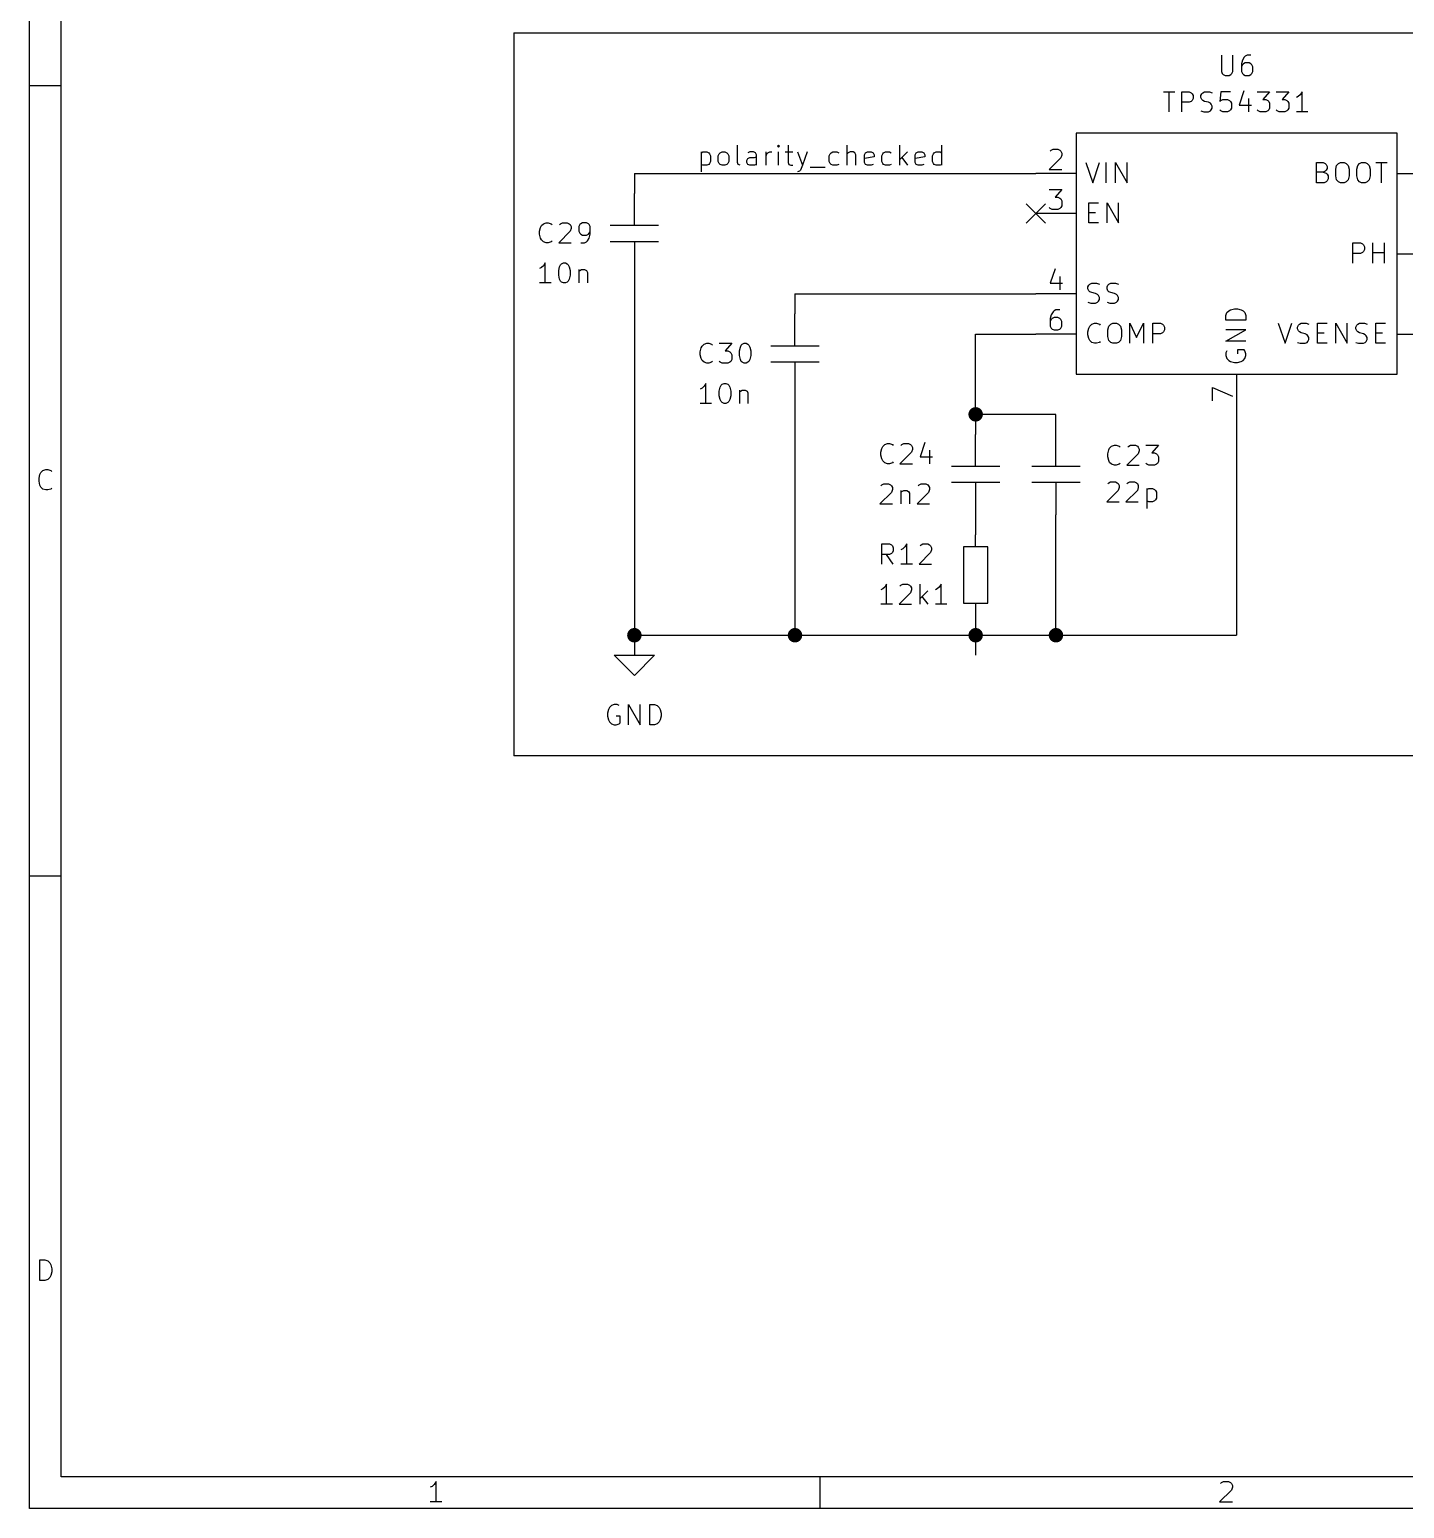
# Model space of a CAD drawing. Extents: x 0.4 to 11.3, y -7.9 to -0.4.
# Drawn here: x 0.394 to 3.818, y -7.874 to -4.192 of the extents above; entities that cross this region are included whole.
import ezdxf

# ---------------------------------------------------------------- set-up
doc = ezdxf.new("R2010")
doc.units = 0
doc.header["$MEASUREMENT"] = 0
for name, color, linetype in [('BLUE2', 5, 'CONTINUOUS'), ('BLUE3', 171, 'CONTINUOUS'), ('CYAN2', 4, 'CONTINUOUS'), ('GRAY1', 251, 'CONTINUOUS'), ('GREEN3', 91, 'CONTINUOUS'), ('LYELLOW', 51, 'CONTINUOUS'), ('RED2', 1, 'CONTINUOUS'), ('RED3', 11, 'CONTINUOUS')]:
    doc.layers.add(name, color=color, linetype=linetype)

msp = doc.modelspace()

# ---------------------------------------------------------------- linework, layer by layer
at = {"layer": 'BLUE2', "linetype": 'CONTINUOUS'}
for p, q in [((2.876, -4.626), (2.924, -4.674)), ((2.924, -4.626), (2.876, -4.674))]:
    msp.add_line(p, q, dxfattribs=at)
at = {"layer": 'BLUE3', "linetype": 'CONTINUOUS'}
for p, q in [((1.6, -4.2), (1.6, -6)), ((1.6, -4.2), (6.35, -4.2)), ((6.35, -6), (1.6, -6))]:
    msp.add_line(p, q, dxfattribs=at)
at = {"layer": 'CYAN2', "linetype": 'CONTINUOUS'}
for p, q in [((3.3619, -4.2558), (3.3619, -4.29628)), ((3.39047, -4.29628), (3.39047, -4.2558)), ((3.41428, -4.26771), (3.41191, -4.27723)), ((3.41905, -4.26057), (3.41428, -4.26771)), ((3.42143, -4.25819), (3.41905, -4.26057)), ((3.42619, -4.2558), (3.42143, -4.25819)), ((3.43571, -4.2558), (3.42619, -4.2558)), ((3.3619, -4.29628), (3.36428, -4.30104)), ((3.36428, -4.30104), (3.36667, -4.30343)), ((3.36667, -4.30343), (3.37143, -4.3058)), ((3.37143, -4.3058), (3.38095, -4.3058)), ((3.38095, -4.3058), (3.38571, -4.30343)), ((3.38571, -4.30343), (3.38809, -4.30104)), ((3.38809, -4.30104), (3.39047, -4.29628)), ((3.41191, -4.27723), (3.41191, -4.29628)), ((3.41428, -4.27961), (3.41191, -4.28437)), ((3.41191, -4.29628), (3.41428, -4.30104)), ((3.41667, -4.27723), (3.41428, -4.27961)), ((3.41428, -4.30104), (3.41667, -4.30343)), ((3.42143, -4.27485), (3.41667, -4.27723)), ((3.41667, -4.30343), (3.42143, -4.3058)), ((3.43095, -4.27485), (3.42143, -4.27485)), ((3.42143, -4.3058), (3.43095, -4.3058)), ((3.43571, -4.27723), (3.43095, -4.27485)), ((3.43095, -4.3058), (3.43571, -4.30343)), ((3.43809, -4.27961), (3.43571, -4.27723)), ((3.43571, -4.30343), (3.43809, -4.30104)), ((3.44048, -4.28437), (3.43809, -4.27961)), ((3.43809, -4.30104), (3.44048, -4.29628)), ((3.44048, -4.29628), (3.44048, -4.28437)), ((3.41785, -4.34443), (3.40595, -4.38014)), ((3.21786, -4.3468), (3.24643, -4.3468)), ((3.23215, -4.3968), (3.23215, -4.3468)), ((3.26309, -4.3968), (3.26309, -4.3468)), ((3.26309, -4.3468), (3.28214, -4.3468)), ((3.28214, -4.373), (3.26309, -4.373)), ((3.28214, -4.3468), (3.28691, -4.34919)), ((3.28691, -4.37061), (3.28214, -4.373)), ((3.28691, -4.34919), (3.28929, -4.35157)), ((3.28929, -4.36823), (3.28691, -4.37061)), ((3.28929, -4.35157), (3.29167, -4.35633)), ((3.29167, -4.36347), (3.28929, -4.36823)), ((3.29167, -4.35633), (3.29167, -4.36347)), ((3.31072, -4.35633), (3.31309, -4.35157)), ((3.31072, -4.36109), (3.31072, -4.35633)), ((3.31309, -4.36585), (3.31072, -4.36109)), ((3.31309, -4.35157), (3.31548, -4.34919)), ((3.31548, -4.36823), (3.31309, -4.36585)), ((3.31548, -4.34919), (3.32024, -4.3468)), ((3.32024, -4.37061), (3.31548, -4.36823)), ((3.32024, -4.3468), (3.33214, -4.3468)), ((3.32976, -4.373), (3.32024, -4.37061)), ((3.33452, -4.37537), (3.32976, -4.373)), ((3.33214, -4.3468), (3.33929, -4.34919)), ((3.33691, -4.37776), (3.33452, -4.37537)), ((3.33929, -4.38252), (3.33691, -4.37776)), ((3.36071, -4.3468), (3.35833, -4.37061)), ((3.35833, -4.37061), (3.36071, -4.36823)), ((3.38452, -4.3468), (3.36071, -4.3468)), ((3.36071, -4.36823), (3.36548, -4.36585)), ((3.36548, -4.36585), (3.37738, -4.36585)), ((3.37738, -4.36585), (3.38214, -4.36823)), ((3.38214, -4.36823), (3.38452, -4.37061)), ((3.38452, -4.37061), (3.38691, -4.37537)), ((3.38691, -4.37537), (3.38691, -4.38728)), ((3.40595, -4.38014), (3.4369, -4.38014)), ((3.42976, -4.36347), (3.42976, -4.3968)), ((3.45119, -4.3468), (3.48214, -4.3468)), ((3.48214, -4.3468), (3.46547, -4.36585)), ((3.46547, -4.36585), (3.47262, -4.36585)), ((3.47262, -4.36585), (3.47738, -4.36823)), ((3.47738, -4.36823), (3.47976, -4.37061)), ((3.47976, -4.37061), (3.48214, -4.37537)), ((3.48214, -4.37537), (3.48214, -4.38728)), ((3.49881, -4.3468), (3.52976, -4.3468)), ((3.52976, -4.3468), (3.51309, -4.36585)), ((3.51309, -4.36585), (3.52024, -4.36585)), ((3.52024, -4.36585), (3.525, -4.36823)), ((3.525, -4.36823), (3.52738, -4.37061)), ((3.52738, -4.37061), (3.52976, -4.37537)), ((3.52976, -4.37537), (3.52976, -4.38728)), ((3.55357, -4.35871), (3.54881, -4.36109)), ((3.55833, -4.35395), (3.55357, -4.35871)), ((3.56309, -4.3468), (3.55833, -4.35395)), ((3.56309, -4.3968), (3.56309, -4.3468)), ((3.31072, -4.39443), (3.31786, -4.3968)), ((3.31786, -4.3968), (3.32976, -4.3968)), ((3.32976, -4.3968), (3.33452, -4.39443)), ((3.33452, -4.39443), (3.33691, -4.39204)), ((3.33691, -4.39204), (3.33929, -4.38728)), ((3.33929, -4.38728), (3.33929, -4.38252)), ((3.36071, -4.39443), (3.35833, -4.39204)), ((3.36548, -4.3968), (3.36071, -4.39443)), ((3.37738, -4.3968), (3.36548, -4.3968)), ((3.38214, -4.39443), (3.37738, -4.3968)), ((3.38452, -4.39204), (3.38214, -4.39443)), ((3.38691, -4.38728), (3.38452, -4.39204)), ((3.45357, -4.39443), (3.45119, -4.39204)), ((3.45833, -4.3968), (3.45357, -4.39443)), ((3.47262, -4.3968), (3.45833, -4.3968)), ((3.47738, -4.39443), (3.47262, -4.3968)), ((3.47976, -4.39204), (3.47738, -4.39443)), ((3.48214, -4.38728), (3.47976, -4.39204)), ((3.50119, -4.39443), (3.49881, -4.39204)), ((3.50595, -4.3968), (3.50119, -4.39443)), ((3.52024, -4.3968), (3.50595, -4.3968)), ((3.525, -4.39443), (3.52024, -4.3968)), ((3.52738, -4.39204), (3.525, -4.39443)), ((3.52976, -4.38728), (3.52738, -4.39204)), ((3.57738, -4.3968), (3.54881, -4.3968)), ((3.02476, -4.52313), (3.04143, -4.57313)), ((3.04143, -4.57313), (3.05809, -4.52313)), ((3.07476, -4.57313), (3.07476, -4.52313)), ((3.09857, -4.57313), (3.09857, -4.52313)), ((3.09857, -4.52313), (3.12714, -4.57313)), ((3.12714, -4.57313), (3.12714, -4.52313)), ((3.59904, -4.57313), (3.59904, -4.52313)), ((3.59904, -4.52313), (3.61571, -4.52313)), ((3.61571, -4.52313), (3.62047, -4.52551)), ((3.62047, -4.52551), (3.62285, -4.52789)), ((3.62285, -4.52789), (3.62524, -4.53265)), ((3.64904, -4.53028), (3.65381, -4.52551)), ((3.65381, -4.52551), (3.65857, -4.52313)), ((3.65857, -4.52313), (3.66809, -4.52313)), ((3.66809, -4.52313), (3.67285, -4.52551)), ((3.67285, -4.52551), (3.67761, -4.53028)), ((3.70143, -4.53028), (3.70619, -4.52551)), ((3.70619, -4.52551), (3.71095, -4.52313)), ((3.71095, -4.52313), (3.72047, -4.52313)), ((3.72047, -4.52313), (3.72524, -4.52551)), ((3.72524, -4.52551), (3.73, -4.53028)), ((3.74667, -4.52313), (3.77524, -4.52313)), ((3.76095, -4.57313), (3.76095, -4.52313)), ((3.61571, -4.54694), (3.59904, -4.54694)), ((3.62047, -4.54456), (3.61571, -4.54694)), ((3.61571, -4.54694), (3.62285, -4.54932)), ((3.62285, -4.54218), (3.62047, -4.54456)), ((3.62524, -4.53742), (3.62285, -4.54218)), ((3.62285, -4.54932), (3.62524, -4.5517)), ((3.62524, -4.53265), (3.62524, -4.53742)), ((3.62524, -4.5517), (3.62761, -4.55646)), ((3.62761, -4.56361), (3.62524, -4.56837)), ((3.62761, -4.55646), (3.62761, -4.56361)), ((3.64667, -4.5398), (3.64904, -4.53028)), ((3.64667, -4.55646), (3.64667, -4.5398)), ((3.64904, -4.56599), (3.64667, -4.55646)), ((3.65381, -4.57075), (3.64904, -4.56599)), ((3.67761, -4.56599), (3.67285, -4.57075)), ((3.67761, -4.53028), (3.68, -4.5398)), ((3.68, -4.55646), (3.67761, -4.56599)), ((3.68, -4.5398), (3.68, -4.55646)), ((3.69905, -4.5398), (3.70143, -4.53028)), ((3.69905, -4.55646), (3.69905, -4.5398)), ((3.70143, -4.56599), (3.69905, -4.55646)), ((3.70619, -4.57075), (3.70143, -4.56599)), ((3.73, -4.56599), (3.72524, -4.57075)), ((3.73, -4.53028), (3.73238, -4.5398)), ((3.73238, -4.55646), (3.73, -4.56599)), ((3.73238, -4.5398), (3.73238, -4.55646)), ((3.61809, -4.57313), (3.59904, -4.57313)), ((3.62285, -4.57075), (3.61809, -4.57313)), ((3.62524, -4.56837), (3.62285, -4.57075)), ((3.65857, -4.57313), (3.65381, -4.57075)), ((3.66809, -4.57313), (3.65857, -4.57313)), ((3.67285, -4.57075), (3.66809, -4.57313)), ((3.71095, -4.57313), (3.70619, -4.57075)), ((3.72047, -4.57313), (3.71095, -4.57313)), ((3.72524, -4.57075), (3.72047, -4.57313)), ((3.0319, -4.67313), (3.0319, -4.62313)), ((3.0319, -4.62313), (3.05571, -4.62313)), ((3.07714, -4.67313), (3.07714, -4.62313)), ((3.07714, -4.62313), (3.10571, -4.67313)), ((3.10571, -4.67313), (3.10571, -4.62313)), ((1.66866, -4.67995), (1.67343, -4.67519)), ((1.67343, -4.67519), (1.68057, -4.6728)), ((1.68057, -4.6728), (1.68533, -4.6728)), ((1.68533, -4.6728), (1.69247, -4.67519)), ((1.69247, -4.67519), (1.69485, -4.67757)), ((1.7139, -4.67757), (1.71628, -4.67519)), ((1.71628, -4.67519), (1.72104, -4.6728)), ((1.72104, -4.6728), (1.73295, -4.6728)), ((1.73295, -4.6728), (1.73771, -4.67519)), ((1.73771, -4.67519), (1.74009, -4.67757)), ((1.76628, -4.67519), (1.7639, -4.67757)), ((1.77104, -4.6728), (1.76628, -4.67519)), ((1.78057, -4.6728), (1.77104, -4.6728)), ((1.78533, -4.67519), (1.78057, -4.6728)), ((1.78771, -4.67757), (1.78533, -4.67519)), ((3.0319, -4.64694), (3.04857, -4.64694)), ((3.05571, -4.67313), (3.0319, -4.67313)), ((1.6639, -4.69423), (1.66628, -4.68471)), ((1.6639, -4.70137), (1.6639, -4.69423)), ((1.66628, -4.7109), (1.6639, -4.70137)), ((1.66628, -4.68471), (1.66866, -4.67995)), ((1.66866, -4.71566), (1.66628, -4.7109)), ((1.74009, -4.69423), (1.71152, -4.7228)), ((1.74009, -4.67757), (1.74247, -4.68233)), ((1.74247, -4.68709), (1.74009, -4.69423)), ((1.74247, -4.68233), (1.74247, -4.68709)), ((1.7639, -4.67757), (1.76152, -4.68233)), ((1.76152, -4.68233), (1.76152, -4.69423)), ((1.76152, -4.69423), (1.7639, -4.699)), ((1.7639, -4.699), (1.76628, -4.70137)), ((1.76628, -4.70137), (1.77104, -4.70376)), ((1.77104, -4.70376), (1.78057, -4.70376)), ((1.78057, -4.70376), (1.78533, -4.70137)), ((1.78294, -4.71804), (1.78771, -4.7109)), ((1.78533, -4.70137), (1.78771, -4.699)), ((1.79009, -4.68233), (1.78771, -4.67757)), ((1.78771, -4.699), (1.79009, -4.69423)), ((1.78771, -4.7109), (1.79009, -4.70137)), ((1.79009, -4.70137), (1.79009, -4.68233)), ((1.67343, -4.72043), (1.66866, -4.71566)), ((1.68057, -4.7228), (1.67343, -4.72043)), ((1.68533, -4.7228), (1.68057, -4.7228)), ((1.69247, -4.72043), (1.68533, -4.7228)), ((1.69485, -4.71804), (1.69247, -4.72043)), ((1.71152, -4.7228), (1.74247, -4.7228)), ((1.76628, -4.7228), (1.7758, -4.7228)), ((1.7758, -4.7228), (1.78057, -4.72043)), ((1.78057, -4.72043), (1.78294, -4.71804)), ((3.68952, -4.77313), (3.68952, -4.72313)), ((3.68952, -4.72313), (3.70857, -4.72313)), ((3.70857, -4.74932), (3.68952, -4.74932)), ((3.70857, -4.72313), (3.71333, -4.72551)), ((3.71333, -4.74694), (3.70857, -4.74932)), ((3.71333, -4.72551), (3.71571, -4.72789)), ((3.71571, -4.74456), (3.71333, -4.74694)), ((3.71571, -4.72789), (3.71809, -4.73265)), ((3.71809, -4.7398), (3.71571, -4.74456)), ((3.71809, -4.73265), (3.71809, -4.7398)), ((3.73952, -4.77313), (3.73952, -4.72313)), ((3.73952, -4.74694), (3.76809, -4.74694)), ((3.76809, -4.77313), (3.76809, -4.72313)), ((1.66866, -4.78471), (1.6639, -4.78709)), ((1.67343, -4.77995), (1.66866, -4.78471)), ((1.67819, -4.7728), (1.67343, -4.77995)), ((1.67819, -4.8228), (1.67819, -4.7728)), ((1.71152, -4.79185), (1.7139, -4.78233)), ((1.7139, -4.78233), (1.71628, -4.77757)), ((1.71628, -4.77757), (1.71866, -4.77519)), ((1.71866, -4.77519), (1.72342, -4.7728)), ((1.72342, -4.7728), (1.72819, -4.7728)), ((1.72819, -4.7728), (1.73294, -4.77519)), ((1.73294, -4.77519), (1.73533, -4.77757)), ((1.73533, -4.77757), (1.73771, -4.78233)), ((1.73771, -4.78233), (1.74009, -4.79185)), ((1.69247, -4.8228), (1.6639, -4.8228)), ((1.71152, -4.80376), (1.71152, -4.79185)), ((1.7139, -4.81328), (1.71152, -4.80376)), ((1.71628, -4.81804), (1.7139, -4.81328)), ((1.71866, -4.82043), (1.71628, -4.81804)), ((1.72342, -4.8228), (1.71866, -4.82043)), ((1.72819, -4.8228), (1.72342, -4.8228)), ((1.73294, -4.82043), (1.72819, -4.8228)), ((1.73533, -4.81804), (1.73294, -4.82043)), ((1.73771, -4.81328), (1.73533, -4.81804)), ((1.74009, -4.80376), (1.73771, -4.81328)), ((1.74009, -4.79185), (1.74009, -4.80376)), ((1.76152, -4.78947), (1.76152, -4.8228)), ((1.76152, -4.79423), (1.7639, -4.79185)), ((1.7639, -4.79185), (1.76866, -4.78947)), ((1.76866, -4.78947), (1.7758, -4.78947)), ((1.7758, -4.78947), (1.78056, -4.79185)), ((1.78056, -4.79185), (1.78294, -4.79661)), ((1.78294, -4.79661), (1.78294, -4.8228)), ((3.03428, -4.82551), (3.03905, -4.82313)), ((3.03905, -4.82313), (3.05095, -4.82313)), ((3.05095, -4.82313), (3.05809, -4.82551)), ((3.0819, -4.82551), (3.08667, -4.82313)), ((3.08667, -4.82313), (3.09857, -4.82313)), ((3.09857, -4.82313), (3.10571, -4.82551)), ((3.02952, -4.83265), (3.0319, -4.82789)), ((3.02952, -4.83742), (3.02952, -4.83265)), ((3.0319, -4.84218), (3.02952, -4.83742)), ((3.0319, -4.82789), (3.03428, -4.82551)), ((3.03428, -4.84456), (3.0319, -4.84218)), ((3.03905, -4.84694), (3.03428, -4.84456)), ((3.04857, -4.84932), (3.03905, -4.84694)), ((3.05333, -4.8517), (3.04857, -4.84932)), ((3.05571, -4.85408), (3.05333, -4.8517)), ((3.05809, -4.85885), (3.05571, -4.85408)), ((3.05809, -4.86361), (3.05809, -4.85885)), ((3.07714, -4.83265), (3.07952, -4.82789)), ((3.07714, -4.83742), (3.07714, -4.83265)), ((3.07952, -4.84218), (3.07714, -4.83742)), ((3.07952, -4.82789), (3.0819, -4.82551)), ((3.0819, -4.84456), (3.07952, -4.84218)), ((3.08667, -4.84694), (3.0819, -4.84456)), ((3.09619, -4.84932), (3.08667, -4.84694)), ((3.10095, -4.8517), (3.09619, -4.84932)), ((3.10333, -4.85408), (3.10095, -4.8517)), ((3.10571, -4.85885), (3.10333, -4.85408)), ((3.10571, -4.86361), (3.10571, -4.85885)), ((3.02952, -4.87075), (3.03667, -4.87313)), ((3.03667, -4.87313), (3.04857, -4.87313)), ((3.04857, -4.87313), (3.05333, -4.87075)), ((3.05333, -4.87075), (3.05571, -4.86837)), ((3.05571, -4.86837), (3.05809, -4.86361)), ((3.07714, -4.87075), (3.08428, -4.87313)), ((3.08428, -4.87313), (3.09619, -4.87313)), ((3.09619, -4.87313), (3.10095, -4.87075)), ((3.10095, -4.87075), (3.10333, -4.86837)), ((3.10333, -4.86837), (3.10571, -4.86361)), ((3.37313, -4.90381), (3.37551, -4.89667)), ((3.37551, -4.89667), (3.38028, -4.8919)), ((3.38028, -4.8919), (3.38504, -4.88952)), ((3.38504, -4.88952), (3.39456, -4.88714)), ((3.39456, -4.88714), (3.4017, -4.88714)), ((3.4017, -4.88714), (3.41122, -4.88952)), ((3.41122, -4.88952), (3.41599, -4.8919)), ((3.41599, -4.8919), (3.42075, -4.89667)), ((3.42075, -4.89667), (3.42313, -4.90381)), ((3.0319, -4.93504), (3.03428, -4.93028)), ((3.03428, -4.93028), (3.03905, -4.92551)), ((3.03905, -4.92551), (3.04619, -4.92313)), ((3.04619, -4.92313), (3.05095, -4.92313)), ((3.05095, -4.92313), (3.05809, -4.92551)), ((3.05809, -4.92551), (3.06047, -4.92789)), ((3.07952, -4.9398), (3.0819, -4.93028)), ((3.0819, -4.93028), (3.08667, -4.92551)), ((3.08667, -4.92551), (3.09143, -4.92313)), ((3.09143, -4.92313), (3.10095, -4.92313)), ((3.10095, -4.92313), (3.10571, -4.92551)), ((3.10571, -4.92551), (3.11047, -4.93028)), ((3.11047, -4.93028), (3.11285, -4.9398)), ((3.13428, -4.97313), (3.13428, -4.92313)), ((3.13428, -4.92313), (3.15095, -4.95885)), ((3.15095, -4.95885), (3.16762, -4.92313)), ((3.16762, -4.92313), (3.16762, -4.97313)), ((3.19143, -4.97313), (3.19143, -4.92313)), ((3.19143, -4.92313), (3.21047, -4.92313)), ((3.21047, -4.92313), (3.21524, -4.92551)), ((3.21524, -4.92551), (3.21762, -4.92789)), ((3.21762, -4.92789), (3.22, -4.93265)), ((3.22, -4.93265), (3.22, -4.9398)), ((3.37313, -4.91571), (3.37313, -4.90381)), ((3.42313, -4.91571), (3.37313, -4.91571)), ((3.42313, -4.90381), (3.42313, -4.91571)), ((3.50381, -4.92313), (3.52048, -4.97313)), ((3.52048, -4.97313), (3.53715, -4.92313)), ((3.55143, -4.93265), (3.55381, -4.92789)), ((3.55143, -4.93742), (3.55143, -4.93265)), ((3.55381, -4.92789), (3.55619, -4.92551)), ((3.55619, -4.92551), (3.56096, -4.92313)), ((3.56096, -4.92313), (3.57286, -4.92313)), ((3.57286, -4.92313), (3.58, -4.92551)), ((3.60143, -4.97313), (3.60143, -4.92313)), ((3.60143, -4.92313), (3.62524, -4.92313)), ((3.64667, -4.97313), (3.64667, -4.92313)), ((3.64667, -4.92313), (3.67524, -4.97313)), ((3.67524, -4.97313), (3.67524, -4.92313)), ((3.69667, -4.93265), (3.69905, -4.92789)), ((3.69667, -4.93742), (3.69667, -4.93265)), ((3.69905, -4.92789), (3.70143, -4.92551)), ((3.70143, -4.92551), (3.70619, -4.92313)), ((3.70619, -4.92313), (3.71809, -4.92313)), ((3.71809, -4.92313), (3.72524, -4.92551)), ((3.74667, -4.97313), (3.74667, -4.92313)), ((3.74667, -4.92313), (3.77048, -4.92313)), ((3.02952, -4.94456), (3.0319, -4.93504)), ((3.02952, -4.9517), (3.02952, -4.94456)), ((3.0319, -4.96122), (3.02952, -4.9517)), ((3.03428, -4.96599), (3.0319, -4.96122)), ((3.03905, -4.97075), (3.03428, -4.96599)), ((3.04619, -4.97313), (3.03905, -4.97075)), ((3.05809, -4.97075), (3.05095, -4.97313)), ((3.06047, -4.96837), (3.05809, -4.97075)), ((3.07952, -4.95646), (3.07952, -4.9398)), ((3.0819, -4.96599), (3.07952, -4.95646)), ((3.08667, -4.97075), (3.0819, -4.96599)), ((3.09143, -4.97313), (3.08667, -4.97075)), ((3.10571, -4.97075), (3.10095, -4.97313)), ((3.11047, -4.96599), (3.10571, -4.97075)), ((3.11285, -4.95646), (3.11047, -4.96599)), ((3.11285, -4.9398), (3.11285, -4.95646)), ((3.21047, -4.94932), (3.19143, -4.94932)), ((3.21524, -4.94694), (3.21047, -4.94932)), ((3.21762, -4.94456), (3.21524, -4.94694)), ((3.22, -4.9398), (3.21762, -4.94456)), ((3.37313, -4.96809), (3.42313, -4.93952)), ((3.42313, -4.93952), (3.37313, -4.93952)), ((3.42313, -4.96809), (3.37313, -4.96809)), ((3.55381, -4.94218), (3.55143, -4.93742)), ((3.55143, -4.97075), (3.55857, -4.97313)), ((3.55619, -4.94456), (3.55381, -4.94218)), ((3.56096, -4.94694), (3.55619, -4.94456)), ((3.57048, -4.94932), (3.56096, -4.94694)), ((3.57524, -4.9517), (3.57048, -4.94932)), ((3.57048, -4.97313), (3.57524, -4.97075)), ((3.57762, -4.95408), (3.57524, -4.9517)), ((3.57524, -4.97075), (3.57762, -4.96837)), ((3.58, -4.95885), (3.57762, -4.95408)), ((3.57762, -4.96837), (3.58, -4.96361)), ((3.58, -4.96361), (3.58, -4.95885)), ((3.60143, -4.94694), (3.6181, -4.94694)), ((3.69905, -4.94218), (3.69667, -4.93742)), ((3.69667, -4.97075), (3.70381, -4.97313)), ((3.70143, -4.94456), (3.69905, -4.94218)), ((3.70619, -4.94694), (3.70143, -4.94456)), ((3.71572, -4.94932), (3.70619, -4.94694)), ((3.72048, -4.9517), (3.71572, -4.94932)), ((3.71572, -4.97313), (3.72048, -4.97075)), ((3.72286, -4.95408), (3.72048, -4.9517)), ((3.72048, -4.97075), (3.72286, -4.96837)), ((3.72524, -4.95885), (3.72286, -4.95408)), ((3.72286, -4.96837), (3.72524, -4.96361)), ((3.72524, -4.96361), (3.72524, -4.95885)), ((3.74667, -4.94694), (3.76333, -4.94694)), ((2.0639, -4.99423), (2.06628, -4.98471)), ((2.0639, -5.00137), (2.0639, -4.99423)), ((2.06628, -5.0109), (2.0639, -5.00137)), ((2.06628, -4.98471), (2.06866, -4.97995)), ((2.06866, -4.97995), (2.07343, -4.97519)), ((2.07343, -4.97519), (2.08057, -4.9728)), ((2.08057, -4.9728), (2.08533, -4.9728)), ((2.08533, -4.9728), (2.09247, -4.97519)), ((2.09247, -4.97519), (2.09485, -4.97757)), ((2.11152, -4.9728), (2.14247, -4.9728)), ((2.14247, -4.9728), (2.1258, -4.99185)), ((2.1258, -4.99185), (2.13295, -4.99185)), ((2.13295, -4.99185), (2.13771, -4.99423)), ((2.13771, -4.99423), (2.14009, -4.99661)), ((2.14009, -4.99661), (2.14247, -5.00137)), ((2.14247, -5.00137), (2.14247, -5.01328)), ((2.16152, -4.99185), (2.1639, -4.98233)), ((2.16152, -5.00376), (2.16152, -4.99185)), ((2.1639, -5.01328), (2.16152, -5.00376)), ((2.1639, -4.98233), (2.16628, -4.97757)), ((2.16628, -4.97757), (2.16866, -4.97519)), ((2.16866, -4.97519), (2.17342, -4.9728)), ((2.17342, -4.9728), (2.17819, -4.9728)), ((2.17819, -4.9728), (2.18294, -4.97519)), ((2.18294, -4.97519), (2.18533, -4.97757)), ((2.18533, -4.97757), (2.18771, -4.98233)), ((2.18771, -4.98233), (2.19009, -4.99185)), ((2.19009, -5.00376), (2.18771, -5.01328)), ((2.19009, -4.99185), (2.19009, -5.00376)), ((3.05095, -4.97313), (3.04619, -4.97313)), ((3.10095, -4.97313), (3.09143, -4.97313)), ((3.37551, -4.9919), (3.37313, -4.99667)), ((3.37313, -4.99667), (3.37313, -5.00381)), ((3.37313, -5.00381), (3.37551, -5.01095)), ((3.41837, -4.98952), (3.4017, -4.98952)), ((3.4017, -4.98952), (3.4017, -4.99905)), ((3.42075, -4.9919), (3.41837, -4.98952)), ((3.42313, -4.99905), (3.42075, -4.9919)), ((3.42075, -5.01095), (3.42313, -5.00381)), ((3.42313, -5.00381), (3.42313, -4.99905)), ((3.55857, -4.97313), (3.57048, -4.97313)), ((3.62524, -4.97313), (3.60143, -4.97313)), ((3.70381, -4.97313), (3.71572, -4.97313)), ((3.77048, -4.97313), (3.74667, -4.97313)), ((2.06866, -5.01566), (2.06628, -5.0109)), ((2.07343, -5.02043), (2.06866, -5.01566)), ((2.08057, -5.0228), (2.07343, -5.02043)), ((2.08533, -5.0228), (2.08057, -5.0228)), ((2.09247, -5.02043), (2.08533, -5.0228)), ((2.09485, -5.01804), (2.09247, -5.02043)), ((2.1139, -5.02043), (2.11152, -5.01804)), ((2.11866, -5.0228), (2.1139, -5.02043)), ((2.13295, -5.0228), (2.11866, -5.0228)), ((2.13771, -5.02043), (2.13295, -5.0228)), ((2.14009, -5.01804), (2.13771, -5.02043)), ((2.14247, -5.01328), (2.14009, -5.01804)), ((2.16628, -5.01804), (2.1639, -5.01328)), ((2.16866, -5.02043), (2.16628, -5.01804)), ((2.17342, -5.0228), (2.16866, -5.02043)), ((2.17819, -5.0228), (2.17342, -5.0228)), ((2.18294, -5.02043), (2.17819, -5.0228)), ((2.18533, -5.01804), (2.18294, -5.02043)), ((2.18771, -5.01328), (2.18533, -5.01804)), ((3.37551, -5.01095), (3.38028, -5.01571)), ((3.38028, -5.01571), (3.38504, -5.01809)), ((3.38504, -5.01809), (3.39456, -5.02047)), ((3.39456, -5.02047), (3.4017, -5.02047)), ((3.4017, -5.02047), (3.41122, -5.01809)), ((3.41122, -5.01809), (3.41599, -5.01571)), ((3.41599, -5.01571), (3.42075, -5.01095)), ((2.07343, -5.07995), (2.06866, -5.08471)), ((2.07819, -5.0728), (2.07343, -5.07995)), ((2.07819, -5.1228), (2.07819, -5.0728)), ((2.1139, -5.08233), (2.11628, -5.07757)), ((2.11628, -5.07757), (2.11866, -5.07519)), ((2.11866, -5.07519), (2.12342, -5.0728)), ((2.12342, -5.0728), (2.12819, -5.0728)), ((2.12819, -5.0728), (2.13294, -5.07519)), ((2.13294, -5.07519), (2.13533, -5.07757)), ((2.13533, -5.07757), (2.13771, -5.08233)), ((2.06866, -5.08471), (2.0639, -5.08709)), ((2.11152, -5.09185), (2.1139, -5.08233)), ((2.11152, -5.10376), (2.11152, -5.09185)), ((2.1139, -5.11328), (2.11152, -5.10376)), ((2.11628, -5.11804), (2.1139, -5.11328)), ((2.11866, -5.12043), (2.11628, -5.11804)), ((2.13533, -5.11804), (2.13294, -5.12043)), ((2.13771, -5.11328), (2.13533, -5.11804)), ((2.13771, -5.08233), (2.14009, -5.09185)), ((2.14009, -5.10376), (2.13771, -5.11328)), ((2.14009, -5.09185), (2.14009, -5.10376)), ((2.16152, -5.08947), (2.16152, -5.1228)), ((2.16152, -5.09423), (2.1639, -5.09185)), ((2.1639, -5.09185), (2.16866, -5.08947)), ((2.16866, -5.08947), (2.1758, -5.08947)), ((2.1758, -5.08947), (2.18056, -5.09185)), ((2.18056, -5.09185), (2.18294, -5.09661)), ((2.18294, -5.09661), (2.18294, -5.1228)), ((2.09247, -5.1228), (2.0639, -5.1228)), ((2.12342, -5.1228), (2.11866, -5.12043)), ((2.12819, -5.1228), (2.12342, -5.1228)), ((2.13294, -5.12043), (2.12819, -5.1228)), ((2.51866, -5.22995), (2.52343, -5.22519)), ((2.52343, -5.22519), (2.53057, -5.2228)), ((2.53057, -5.2228), (2.53533, -5.2228)), ((2.53533, -5.2228), (2.54247, -5.22519)), ((2.54247, -5.22519), (2.54485, -5.22757)), ((2.5639, -5.22757), (2.56628, -5.22519)), ((2.56628, -5.22519), (2.57104, -5.2228)), ((2.57104, -5.2228), (2.58295, -5.2228)), ((2.58295, -5.2228), (2.58771, -5.22519)), ((2.58771, -5.22519), (2.59009, -5.22757)), ((2.59009, -5.22757), (2.59247, -5.23233)), ((2.62342, -5.22043), (2.61152, -5.25614)), ((3.08843, -5.22919), (3.09557, -5.2268)), ((3.09557, -5.2268), (3.10033, -5.2268)), ((3.10033, -5.2268), (3.10747, -5.22919)), ((3.13128, -5.22919), (3.13604, -5.2268)), ((3.13604, -5.2268), (3.14795, -5.2268)), ((3.14795, -5.2268), (3.15271, -5.22919)), ((3.17414, -5.2268), (3.20509, -5.2268)), ((3.20509, -5.2268), (3.18842, -5.24585)), ((2.5139, -5.24423), (2.51628, -5.23471)), ((2.5139, -5.25137), (2.5139, -5.24423)), ((2.51628, -5.2609), (2.5139, -5.25137)), ((2.51628, -5.23471), (2.51866, -5.22995)), ((2.51866, -5.26566), (2.51628, -5.2609)), ((2.52343, -5.27043), (2.51866, -5.26566)), ((2.59009, -5.24423), (2.56152, -5.2728)), ((2.59247, -5.23709), (2.59009, -5.24423)), ((2.59247, -5.23233), (2.59247, -5.23709)), ((2.61152, -5.25614), (2.64247, -5.25614)), ((2.63533, -5.23947), (2.63533, -5.2728)), ((3.0789, -5.24823), (3.08128, -5.23871)), ((3.0789, -5.25537), (3.0789, -5.24823)), ((3.08128, -5.2649), (3.0789, -5.25537)), ((3.08128, -5.23871), (3.08366, -5.23395)), ((3.08366, -5.26966), (3.08128, -5.2649)), ((3.08366, -5.23395), (3.08843, -5.22919)), ((3.10747, -5.22919), (3.10985, -5.23157)), ((3.15509, -5.24823), (3.12652, -5.2768)), ((3.1289, -5.23157), (3.13128, -5.22919)), ((3.15271, -5.22919), (3.15509, -5.23157)), ((3.15509, -5.23157), (3.15747, -5.23633)), ((3.15747, -5.24109), (3.15509, -5.24823)), ((3.15747, -5.23633), (3.15747, -5.24109)), ((3.18842, -5.24585), (3.19557, -5.24585)), ((3.19557, -5.24585), (3.20033, -5.24823)), ((3.20033, -5.24823), (3.20271, -5.25061)), ((3.20271, -5.25061), (3.20509, -5.25537)), ((3.20509, -5.25537), (3.20509, -5.26728)), ((2.53057, -5.2728), (2.52343, -5.27043)), ((2.53533, -5.2728), (2.53057, -5.2728)), ((2.54247, -5.27043), (2.53533, -5.2728)), ((2.54485, -5.26804), (2.54247, -5.27043)), ((2.56152, -5.2728), (2.59247, -5.2728)), ((3.08843, -5.27443), (3.08366, -5.26966)), ((3.09557, -5.2768), (3.08843, -5.27443)), ((3.10033, -5.2768), (3.09557, -5.2768)), ((3.10747, -5.27443), (3.10033, -5.2768)), ((3.10985, -5.27204), (3.10747, -5.27443)), ((3.12652, -5.2768), (3.15747, -5.2768)), ((3.17652, -5.27443), (3.17414, -5.27204)), ((3.18128, -5.2768), (3.17652, -5.27443)), ((3.19557, -5.2768), (3.18128, -5.2768)), ((3.20033, -5.27443), (3.19557, -5.2768)), ((3.20271, -5.27204), (3.20033, -5.27443)), ((3.20509, -5.26728), (3.20271, -5.27204)), ((2.5139, -5.32757), (2.51628, -5.32519)), ((2.51628, -5.32519), (2.52104, -5.3228)), ((2.52104, -5.3228), (2.53295, -5.3228)), ((2.53295, -5.3228), (2.53771, -5.32519)), ((2.53771, -5.32519), (2.54009, -5.32757)), ((2.54009, -5.32757), (2.54247, -5.33233)), ((2.54247, -5.33709), (2.54009, -5.34423)), ((2.54247, -5.33233), (2.54247, -5.33709)), ((2.5639, -5.33947), (2.5639, -5.3728)), ((2.56628, -5.34185), (2.57104, -5.33947)), ((2.57104, -5.33947), (2.57819, -5.33947)), ((2.57819, -5.33947), (2.58294, -5.34185)), ((2.60676, -5.32757), (2.60913, -5.32519)), ((2.60913, -5.32519), (2.6139, -5.3228)), ((2.6139, -5.3228), (2.6258, -5.3228)), ((2.6258, -5.3228), (2.63056, -5.32519)), ((2.63056, -5.32519), (2.63294, -5.32757)), ((2.63294, -5.32757), (2.63533, -5.33233)), ((2.63533, -5.33709), (2.63294, -5.34423)), ((2.63533, -5.33233), (2.63533, -5.33709)), ((3.10509, -5.33923), (3.07652, -5.3678)), ((3.0789, -5.32257), (3.08128, -5.32019)), ((3.08128, -5.32019), (3.08604, -5.3178)), ((3.08604, -5.3178), (3.09795, -5.3178)), ((3.09795, -5.3178), (3.10271, -5.32019)), ((3.10271, -5.32019), (3.10509, -5.32257)), ((3.10509, -5.32257), (3.10747, -5.32733)), ((3.10747, -5.33209), (3.10509, -5.33923)), ((3.10747, -5.32733), (3.10747, -5.33209)), ((3.15271, -5.33923), (3.12414, -5.3678)), ((3.12652, -5.32257), (3.1289, -5.32019)), ((3.1289, -5.32019), (3.13366, -5.3178)), ((3.13366, -5.3178), (3.14557, -5.3178)), ((3.14557, -5.3178), (3.15033, -5.32019)), ((3.15033, -5.32019), (3.15271, -5.32257)), ((3.15271, -5.32257), (3.15509, -5.32733)), ((3.15509, -5.33209), (3.15271, -5.33923)), ((3.15509, -5.32733), (3.15509, -5.33209)), ((3.17652, -5.33447), (3.17652, -5.38447)), ((3.17652, -5.33685), (3.18128, -5.33447)), ((3.18128, -5.33447), (3.1908, -5.33447)), ((3.1908, -5.33447), (3.19556, -5.33685)), ((3.19556, -5.33685), (3.19794, -5.33923)), ((3.19794, -5.33923), (3.20033, -5.344)), ((2.54009, -5.34423), (2.51152, -5.3728)), ((2.51152, -5.3728), (2.54247, -5.3728)), ((2.5639, -5.34423), (2.56628, -5.34185)), ((2.58294, -5.34185), (2.58533, -5.34661)), ((2.58533, -5.34661), (2.58533, -5.3728)), ((2.63294, -5.34423), (2.60437, -5.3728)), ((2.60437, -5.3728), (2.63533, -5.3728)), ((3.07652, -5.3678), (3.10747, -5.3678)), ((3.12414, -5.3678), (3.15509, -5.3678)), ((3.18128, -5.3678), (3.17652, -5.36543)), ((3.1908, -5.3678), (3.18128, -5.3678)), ((3.19556, -5.36543), (3.1908, -5.3678)), ((3.19794, -5.36304), (3.19556, -5.36543)), ((3.20033, -5.35828), (3.19794, -5.36304)), ((3.20033, -5.344), (3.20033, -5.35828)), ((2.51628, -5.5228), (2.51628, -5.4728)), ((2.51628, -5.4728), (2.53533, -5.4728)), ((2.53533, -5.4728), (2.54009, -5.47519)), ((2.54009, -5.47519), (2.54247, -5.47757)), ((2.54247, -5.47757), (2.54485, -5.48233)), ((2.54485, -5.48233), (2.54485, -5.48947)), ((2.56866, -5.48471), (2.5639, -5.48709)), ((2.57343, -5.47995), (2.56866, -5.48471)), ((2.57819, -5.4728), (2.57343, -5.47995)), ((2.57819, -5.5228), (2.57819, -5.4728)), ((2.61152, -5.47757), (2.6139, -5.47519)), ((2.6139, -5.47519), (2.61866, -5.4728)), ((2.61866, -5.4728), (2.63057, -5.4728)), ((2.63057, -5.4728), (2.63533, -5.47519)), ((2.63533, -5.47519), (2.63771, -5.47757)), ((2.63771, -5.47757), (2.64009, -5.48233)), ((2.64009, -5.48233), (2.64009, -5.48709)), ((2.53533, -5.499), (2.51628, -5.499)), ((2.54485, -5.5228), (2.52819, -5.499)), ((2.54009, -5.49661), (2.53533, -5.499)), ((2.54247, -5.49423), (2.54009, -5.49661)), ((2.54485, -5.48947), (2.54247, -5.49423)), ((2.59247, -5.5228), (2.5639, -5.5228)), ((2.63771, -5.49423), (2.60914, -5.5228)), ((2.60914, -5.5228), (2.64009, -5.5228)), ((2.64009, -5.48709), (2.63771, -5.49423)), ((2.51866, -5.58471), (2.5139, -5.58709)), ((2.52343, -5.57995), (2.51866, -5.58471)), ((2.52819, -5.5728), (2.52343, -5.57995)), ((2.52819, -5.6228), (2.52819, -5.5728)), ((2.58771, -5.59423), (2.55914, -5.6228)), ((2.56152, -5.57757), (2.5639, -5.57519)), ((2.5639, -5.57519), (2.56866, -5.5728)), ((2.56866, -5.5728), (2.58057, -5.5728)), ((2.58057, -5.5728), (2.58533, -5.57519)), ((2.58533, -5.57519), (2.58771, -5.57757)), ((2.58771, -5.57757), (2.59009, -5.58233)), ((2.59009, -5.58709), (2.58771, -5.59423)), ((2.59009, -5.58233), (2.59009, -5.58709)), ((2.61152, -5.6228), (2.61152, -5.5728)), ((2.63056, -5.58947), (2.61152, -5.60852)), ((2.65437, -5.58471), (2.64961, -5.58709)), ((2.65914, -5.57995), (2.65437, -5.58471)), ((2.6639, -5.5728), (2.65914, -5.57995)), ((2.6639, -5.6228), (2.6639, -5.5728)), ((2.54247, -5.6228), (2.5139, -5.6228)), ((2.55914, -5.6228), (2.59009, -5.6228)), ((2.61628, -5.60376), (2.63056, -5.6228)), ((2.67819, -5.6228), (2.64961, -5.6228)), ((1.83571, -5.88471), (1.83333, -5.89423)), ((1.83809, -5.87995), (1.83571, -5.88471)), ((1.84286, -5.87519), (1.83809, -5.87995)), ((1.85, -5.8728), (1.84286, -5.87519)), ((1.85714, -5.8728), (1.85, -5.8728)), ((1.86191, -5.87519), (1.85714, -5.8728)), ((1.88571, -5.9228), (1.88571, -5.8728)), ((1.88571, -5.8728), (1.91428, -5.9228)), ((1.91428, -5.9228), (1.91428, -5.8728)), ((1.93809, -5.9228), (1.93809, -5.8728)), ((1.93809, -5.8728), (1.95, -5.8728)), ((1.95, -5.8728), (1.95714, -5.87519)), ((1.95714, -5.87519), (1.96191, -5.87995)), ((1.96191, -5.87995), (1.96429, -5.88471)), ((1.96429, -5.88471), (1.96667, -5.89423)), ((1.83333, -5.89423), (1.83333, -5.90137)), ((1.83333, -5.90137), (1.83571, -5.9109)), ((1.83571, -5.9109), (1.83809, -5.91566)), ((1.83809, -5.91566), (1.84286, -5.92043)), ((1.84286, -5.92043), (1.85, -5.9228)), ((1.85, -5.9228), (1.85476, -5.9228)), ((1.86428, -5.90137), (1.85476, -5.90137)), ((1.85476, -5.9228), (1.86191, -5.92043)), ((1.86191, -5.92043), (1.86428, -5.91804)), ((1.86428, -5.91804), (1.86428, -5.90137)), ((1.95, -5.9228), (1.93809, -5.9228)), ((1.95714, -5.92043), (1.95, -5.9228)), ((1.96191, -5.91566), (1.95714, -5.92043)), ((1.96429, -5.9109), (1.96191, -5.91566)), ((1.96667, -5.90137), (1.96429, -5.9109)), ((1.96667, -5.89423), (1.96667, -5.90137))]:
    msp.add_line(p, q, dxfattribs=at)
at = {"layer": 'GRAY1', "linetype": 'CONTINUOUS'}
for p, q in [((2.15648, -4.52266), (2.15648, -4.4798)), ((2.25886, -4.4798), (2.25648, -4.48218)), ((2.25648, -4.48218), (2.25886, -4.48456)), ((2.26124, -4.48218), (2.25886, -4.4798)), ((2.25886, -4.4798), (2.25886, -4.48456)), ((2.25886, -4.48456), (2.26124, -4.48218)), ((2.28267, -4.4798), (2.28267, -4.52266)), ((2.43029, -4.5298), (2.43029, -4.4798)), ((2.56124, -4.5298), (2.56124, -4.4798)), ((2.66601, -4.5298), (2.66601, -4.4798)), ((2.06601, -4.49647), (2.06601, -4.54647)), ((2.06601, -4.49885), (2.07078, -4.49647)), ((2.07078, -4.5298), (2.06601, -4.52742)), ((2.07078, -4.49647), (2.0803, -4.49647)), ((2.0803, -4.49647), (2.08506, -4.49885)), ((2.08506, -4.52742), (2.0803, -4.5298)), ((2.08506, -4.49885), (2.08744, -4.50123)), ((2.08744, -4.52504), (2.08506, -4.52742)), ((2.08744, -4.50123), (2.08982, -4.50599)), ((2.08982, -4.52028), (2.08744, -4.52504)), ((2.08982, -4.50599), (2.08982, -4.52028)), ((2.10887, -4.50599), (2.11125, -4.50123)), ((2.10887, -4.52028), (2.10887, -4.50599)), ((2.11125, -4.52504), (2.10887, -4.52028)), ((2.11125, -4.50123), (2.11363, -4.49885)), ((2.11363, -4.52742), (2.11125, -4.52504)), ((2.11363, -4.49885), (2.11839, -4.49647)), ((2.11839, -4.5298), (2.11363, -4.52742)), ((2.11839, -4.49647), (2.12554, -4.49647)), ((2.12554, -4.49647), (2.1303, -4.49885)), ((2.1303, -4.52742), (2.12554, -4.5298)), ((2.1303, -4.49885), (2.13268, -4.50123)), ((2.13268, -4.52504), (2.1303, -4.52742)), ((2.13268, -4.50123), (2.13506, -4.50599)), ((2.13506, -4.52028), (2.13268, -4.52504)), ((2.13506, -4.50599), (2.13506, -4.52028)), ((2.15887, -4.52742), (2.15648, -4.52266)), ((2.16363, -4.5298), (2.15887, -4.52742)), ((2.1803, -4.51789), (2.18267, -4.51313)), ((2.1803, -4.52266), (2.1803, -4.51789)), ((2.18267, -4.52742), (2.1803, -4.52266)), ((2.18744, -4.49647), (2.18267, -4.49885)), ((2.18267, -4.51313), (2.18744, -4.51075)), ((2.18744, -4.5298), (2.18267, -4.52742)), ((2.19696, -4.49647), (2.18744, -4.49647)), ((2.18744, -4.51075), (2.19934, -4.51075)), ((2.20172, -4.49885), (2.19696, -4.49647)), ((2.19934, -4.51075), (2.2041, -4.50837)), ((2.2041, -4.52742), (2.19934, -4.5298)), ((2.2041, -4.50361), (2.20172, -4.49885)), ((2.2041, -4.5298), (2.2041, -4.50361)), ((2.22791, -4.5298), (2.22791, -4.49647)), ((2.22791, -4.50599), (2.23029, -4.50123)), ((2.23029, -4.50123), (2.23267, -4.49885)), ((2.23267, -4.49885), (2.23743, -4.49647)), ((2.23743, -4.49647), (2.2422, -4.49647)), ((2.25886, -4.5298), (2.25886, -4.49647)), ((2.27553, -4.49647), (2.29458, -4.49647)), ((2.28267, -4.52266), (2.28506, -4.52742)), ((2.28506, -4.52742), (2.28982, -4.5298)), ((2.30648, -4.49647), (2.31839, -4.5298)), ((2.33029, -4.49647), (2.31839, -4.5298)), ((2.38506, -4.50599), (2.38743, -4.50123)), ((2.38506, -4.52028), (2.38506, -4.50599)), ((2.38743, -4.52504), (2.38506, -4.52028)), ((2.38743, -4.50123), (2.38981, -4.49885)), ((2.38981, -4.52742), (2.38743, -4.52504)), ((2.38981, -4.49885), (2.39458, -4.49647)), ((2.39458, -4.5298), (2.38981, -4.52742)), ((2.39458, -4.49647), (2.4041, -4.49647)), ((2.4041, -4.49647), (2.40886, -4.49885)), ((2.40886, -4.52742), (2.4041, -4.5298)), ((2.43267, -4.49885), (2.43029, -4.50123)), ((2.43744, -4.49647), (2.43267, -4.49885)), ((2.44458, -4.49647), (2.43744, -4.49647)), ((2.44934, -4.49885), (2.44458, -4.49647)), ((2.45172, -4.50361), (2.44934, -4.49885)), ((2.45172, -4.5298), (2.45172, -4.50361)), ((2.47315, -4.50361), (2.47553, -4.49885)), ((2.47315, -4.52266), (2.47315, -4.50361)), ((2.49696, -4.50837), (2.47315, -4.51313)), ((2.47553, -4.52742), (2.47315, -4.52266)), ((2.47553, -4.49885), (2.48029, -4.49647)), ((2.48029, -4.5298), (2.47553, -4.52742)), ((2.48029, -4.49647), (2.48981, -4.49647)), ((2.48981, -4.49647), (2.49457, -4.49885)), ((2.49457, -4.52742), (2.48981, -4.5298)), ((2.49457, -4.49885), (2.49696, -4.50361)), ((2.49696, -4.50361), (2.49696, -4.50837)), ((2.51601, -4.50599), (2.51839, -4.50123)), ((2.51601, -4.52028), (2.51601, -4.50599)), ((2.51839, -4.52504), (2.51601, -4.52028)), ((2.51839, -4.50123), (2.52077, -4.49885)), ((2.52077, -4.52742), (2.51839, -4.52504)), ((2.52077, -4.49885), (2.52553, -4.49647)), ((2.52553, -4.5298), (2.52077, -4.52742)), ((2.52553, -4.49647), (2.53506, -4.49647)), ((2.53506, -4.49647), (2.53981, -4.49885)), ((2.53981, -4.52742), (2.53506, -4.5298)), ((2.58029, -4.49647), (2.56124, -4.51552)), ((2.56601, -4.51075), (2.58029, -4.5298)), ((2.59934, -4.50361), (2.60172, -4.49885)), ((2.59934, -4.52266), (2.59934, -4.50361)), ((2.62315, -4.50837), (2.59934, -4.51313)), ((2.60172, -4.52742), (2.59934, -4.52266)), ((2.60172, -4.49885), (2.60648, -4.49647)), ((2.60648, -4.5298), (2.60172, -4.52742)), ((2.60648, -4.49647), (2.61601, -4.49647)), ((2.61601, -4.49647), (2.62077, -4.49885)), ((2.62077, -4.52742), (2.61601, -4.5298)), ((2.62077, -4.49885), (2.62315, -4.50361)), ((2.62315, -4.50361), (2.62315, -4.50837)), ((2.6422, -4.50599), (2.64458, -4.50123)), ((2.6422, -4.52028), (2.6422, -4.50599)), ((2.64458, -4.52504), (2.6422, -4.52028)), ((2.64458, -4.50123), (2.64696, -4.49885)), ((2.64696, -4.52742), (2.64458, -4.52504)), ((2.64696, -4.49885), (2.65172, -4.49647)), ((2.65172, -4.5298), (2.64696, -4.52742)), ((2.65172, -4.49647), (2.66125, -4.49647)), ((2.66125, -4.49647), (2.66601, -4.49885)), ((2.66601, -4.52742), (2.66125, -4.5298)), ((2.0803, -4.5298), (2.07078, -4.5298)), ((2.12554, -4.5298), (2.11839, -4.5298)), ((2.19934, -4.5298), (2.18744, -4.5298)), ((2.28982, -4.5298), (2.29458, -4.5298)), ((2.31124, -4.54409), (2.30648, -4.54647)), ((2.31363, -4.5417), (2.31124, -4.54409)), ((2.31839, -4.5298), (2.31363, -4.5417)), ((2.33744, -4.53456), (2.37553, -4.53456)), ((2.4041, -4.5298), (2.39458, -4.5298)), ((2.48981, -4.5298), (2.48029, -4.5298)), ((2.53506, -4.5298), (2.52553, -4.5298)), ((2.61601, -4.5298), (2.60648, -4.5298)), ((2.66125, -4.5298), (2.65172, -4.5298))]:
    msp.add_line(p, q, dxfattribs=at)
at = {"layer": 'GREEN3', "linetype": 'CONTINUOUS'}
for p, q in [((1.9, -4.55), (2.9, -4.55)), ((1.9, -4.55), (1.9, -4.6)), ((1.9, -4.8), (1.9, -5.7)), ((2.3, -4.85), (2.3, -4.9)), ((2.3, -4.85), (2.9, -4.85)), ((2.75, -5.15), (2.75, -4.95)), ((2.75, -4.95), (2.9, -4.95)), ((2.3, -5.1), (2.3, -5.7)), ((2.75, -5.15), (2.75, -5.2)), ((2.95, -5.15), (2.75, -5.15)), ((2.95, -5.2), (2.95, -5.15)), ((3.4, -5.15), (3.4, -5.7)), ((2.75, -5.4), (2.75, -5.45)), ((2.95, -5.7), (2.95, -5.4)), ((2.75, -5.65), (2.75, -5.7)), ((1.9, -5.7), (2.3, -5.7)), ((2.3, -5.7), (2.75, -5.7)), ((2.75, -5.7), (2.75, -5.75)), ((2.75, -5.7), (2.95, -5.7)), ((2.95, -5.7), (3.4, -5.7))]:
    msp.add_line(p, q, dxfattribs=at)
at = {"layer": 'GREEN3', "const_width": 0.018}
for points in [[(2.741, -5.15, 1), (2.759, -5.15, 1)], [(1.891, -5.7, 1), (1.909, -5.7, 1)], [(2.291, -5.7, 1), (2.309, -5.7, 1)], [(2.741, -5.7, 1), (2.759, -5.7, 1)], [(2.941, -5.7, 1), (2.959, -5.7, 1)]]:
    msp.add_lwpolyline(points, format="xyb", close=True, dxfattribs=at)
at = {"layer": 'LYELLOW', "linetype": 'CONTINUOUS'}
for p, q in [((3, -4.45), (3, -5.05)), ((3.8, -4.45), (3, -4.45)), ((3.8, -5.05), (3.8, -4.45)), ((3, -5.05), (3.8, -5.05))]:
    msp.add_line(p, q, dxfattribs=at)
at = {"layer": 'RED2', "linetype": 'CONTINUOUS'}
for p, q in [((0.393701, -7.8743), (0.393701, -0.393701)), ((0.472441, -7.79556), (0.472441, -0.472441)), ((0.393701, -4.33071), (0.472441, -4.33071)), ((3, -4.45), (3, -5.05)), ((3.8, -4.45), (3, -4.45)), ((3.8, -5.05), (3.8, -4.45)), ((3, -4.55), (2.9, -4.55)), ((3.8, -4.55), (3.9, -4.55)), ((1.9, -4.68), (1.9, -4.6)), ((3, -4.65), (2.9, -4.65)), ((1.96, -4.68), (1.84, -4.68)), ((1.96, -4.72), (1.84, -4.72)), ((1.9, -4.72), (1.9, -4.8)), ((3.8, -4.75), (3.9, -4.75)), ((3, -4.85), (2.9, -4.85)), ((2.3, -4.98), (2.3, -4.9)), ((3, -4.95), (2.9, -4.95)), ((3.8, -4.95), (3.9, -4.95)), ((2.36, -4.98), (2.24, -4.98)), ((2.36, -5.02), (2.24, -5.02)), ((2.3, -5.02), (2.3, -5.1)), ((3, -5.05), (3.8, -5.05)), ((3.4, -5.05), (3.4, -5.15)), ((2.75, -5.28), (2.75, -5.2)), ((2.95, -5.28), (2.95, -5.2)), ((0.417228, -5.30909), (0.419665, -5.29934)), ((0.419665, -5.29934), (0.422102, -5.29446)), ((0.422102, -5.29446), (0.426976, -5.28959)), ((0.426976, -5.28959), (0.434287, -5.28715)), ((0.434287, -5.28715), (0.439161, -5.28715)), ((0.439161, -5.28715), (0.446472, -5.28959)), ((0.446472, -5.28959), (0.448909, -5.29203)), ((2.81, -5.28), (2.69, -5.28)), ((3.01, -5.28), (2.89, -5.28)), ((0.417228, -5.3164), (0.417228, -5.30909)), ((0.419665, -5.32615), (0.417228, -5.3164)), ((0.422102, -5.33102), (0.419665, -5.32615)), ((0.426976, -5.3359), (0.422102, -5.33102)), ((0.434287, -5.33833), (0.426976, -5.3359)), ((0.439161, -5.33833), (0.434287, -5.33833)), ((0.446472, -5.3359), (0.439161, -5.33833)), ((0.448909, -5.33346), (0.446472, -5.3359)), ((2.81, -5.32), (2.69, -5.32)), ((2.75, -5.32), (2.75, -5.4)), ((3.01, -5.32), (2.89, -5.32)), ((2.95, -5.32), (2.95, -5.4)), ((2.75, -5.48), (2.75, -5.45)), ((2.72, -5.48), (2.72, -5.62)), ((2.78, -5.48), (2.72, -5.48)), ((2.78, -5.62), (2.78, -5.48)), ((2.72, -5.62), (2.78, -5.62)), ((2.75, -5.62), (2.75, -5.65)), ((1.9, -5.7), (1.9, -5.75)), ((1.9, -5.8), (1.85, -5.75)), ((1.85, -5.75), (1.9, -5.75)), ((1.9, -5.75), (1.95, -5.75)), ((1.95, -5.75), (1.9, -5.8)), ((0.393701, -6.29921), (0.472441, -6.29921)), ((0.419665, -7.30684), (0.419665, -7.25566)), ((0.419665, -7.25566), (0.43185, -7.25566)), ((0.43185, -7.25566), (0.439161, -7.25809)), ((0.439161, -7.25809), (0.444035, -7.26297)), ((0.444035, -7.26297), (0.446472, -7.26784)), ((0.446472, -7.26784), (0.448909, -7.27759)), ((0.448909, -7.2849), (0.446472, -7.29465)), ((0.448909, -7.27759), (0.448909, -7.2849)), ((0.43185, -7.30684), (0.419665, -7.30684)), ((0.439161, -7.3044), (0.43185, -7.30684)), ((0.444035, -7.29952), (0.439161, -7.3044)), ((0.446472, -7.29465), (0.444035, -7.29952)), ((11.2206, -7.79556), (0.472441, -7.79556)), ((2.3622, -7.79556), (2.3622, -7.8743)), ((1.39646, -7.81931), (1.39158, -7.82174)), ((1.40133, -7.81443), (1.39646, -7.81931)), ((1.4062, -7.80712), (1.40133, -7.81443)), ((1.4062, -7.8583), (1.4062, -7.80712)), ((3.38689, -7.82906), (3.35765, -7.8583)), ((3.36009, -7.812), (3.36252, -7.80956)), ((3.36252, -7.80956), (3.3674, -7.80712)), ((3.3674, -7.80712), (3.37958, -7.80712)), ((3.37958, -7.80712), (3.38446, -7.80956)), ((3.38446, -7.80956), (3.38689, -7.812)), ((3.38689, -7.812), (3.38933, -7.81687)), ((3.38933, -7.82174), (3.38689, -7.82906)), ((3.38933, -7.81687), (3.38933, -7.82174)), ((11.2993, -7.8743), (0.393701, -7.8743)), ((1.42083, -7.8583), (1.39158, -7.8583)), ((3.35765, -7.8583), (3.38933, -7.8583))]:
    msp.add_line(p, q, dxfattribs=at)
at = {"layer": 'RED3', "linetype": 'CONTINUOUS'}
for p, q in [((2.93572, -4.49464), (2.93809, -4.49226)), ((2.93809, -4.49226), (2.94286, -4.48988)), ((2.94286, -4.48988), (2.95476, -4.48988)), ((2.95476, -4.48988), (2.95952, -4.49226)), ((2.95952, -4.49226), (2.96191, -4.49464)), ((2.96191, -4.51131), (2.93333, -4.53988)), ((2.96191, -4.49464), (2.96429, -4.4994)), ((2.96429, -4.50417), (2.96191, -4.51131)), ((2.96429, -4.4994), (2.96429, -4.50417)), ((2.93333, -4.53988), (2.96429, -4.53988)), ((2.93333, -4.58988), (2.96429, -4.58988)), ((2.96429, -4.58988), (2.94762, -4.60893)), ((2.93572, -4.6375), (2.93333, -4.63512)), ((2.94048, -4.63988), (2.93572, -4.6375)), ((2.95476, -4.63988), (2.94048, -4.63988)), ((2.94762, -4.60893), (2.95476, -4.60893)), ((2.95476, -4.60893), (2.95952, -4.61131)), ((2.95952, -4.6375), (2.95476, -4.63988)), ((2.95952, -4.61131), (2.96191, -4.61369)), ((2.96191, -4.63512), (2.95952, -4.6375)), ((2.96191, -4.61369), (2.96429, -4.61845)), ((2.96429, -4.63035), (2.96191, -4.63512)), ((2.96429, -4.61845), (2.96429, -4.63035)), ((2.94762, -4.7875), (2.93572, -4.82321)), ((2.93572, -4.82321), (2.96667, -4.82321)), ((2.95952, -4.80655), (2.95952, -4.83988)), ((2.94286, -4.89464), (2.93809, -4.90178)), ((2.94524, -4.89226), (2.94286, -4.89464)), ((2.95, -4.88988), (2.94524, -4.89226)), ((2.95952, -4.88988), (2.95, -4.88988)), ((2.93809, -4.90178), (2.93572, -4.91131)), ((2.93572, -4.91131), (2.93572, -4.93035)), ((2.93809, -4.91369), (2.93572, -4.91845)), ((2.93572, -4.93035), (2.93809, -4.93512)), ((2.94048, -4.91131), (2.93809, -4.91369)), ((2.94524, -4.90893), (2.94048, -4.91131)), ((2.95476, -4.90893), (2.94524, -4.90893)), ((2.95952, -4.91131), (2.95476, -4.90893)), ((2.96191, -4.91369), (2.95952, -4.91131)), ((2.96429, -4.91845), (2.96191, -4.91369)), ((2.96191, -4.93512), (2.96429, -4.93035)), ((2.96429, -4.93035), (2.96429, -4.91845)), ((2.93809, -4.93512), (2.94048, -4.9375)), ((2.94048, -4.9375), (2.94524, -4.93988)), ((2.94524, -4.93988), (2.95476, -4.93988)), ((2.95476, -4.93988), (2.95952, -4.9375)), ((2.95952, -4.9375), (2.96191, -4.93512)), ((3.33988, -5.11666), (3.33988, -5.08333)), ((3.33988, -5.08333), (3.38988, -5.10476))]:
    msp.add_line(p, q, dxfattribs=at)

doc.saveas('drawing.dxf')
